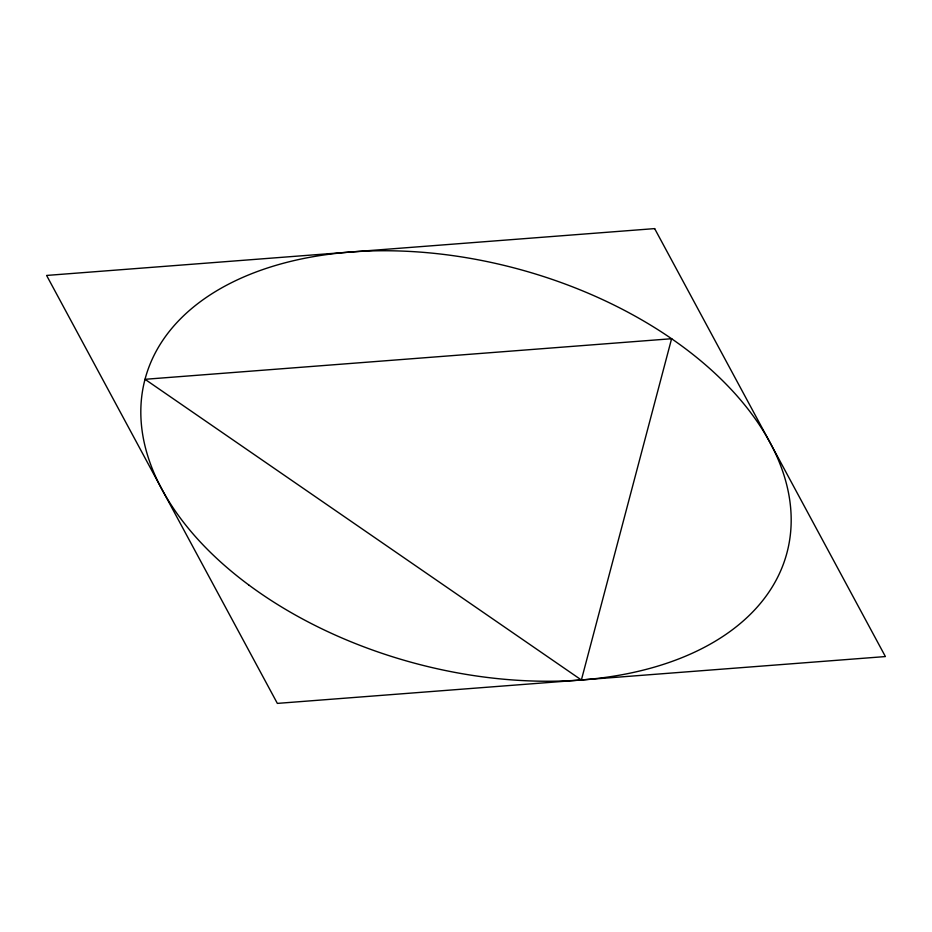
<?xml version="1.0" encoding="UTF-8"?>
<svg xmlns="http://www.w3.org/2000/svg" width="932" height="932" viewBox="0 0 932 932"><rect width="100%" height="100%" fill="white"/><g stroke="black" fill="none" stroke-linecap="round" stroke-linejoin="round"><path stroke-width="1.4" d="M671.599 338.724L581.382 679.976L145.019 379.301L671.599 338.724M654.648 228.608L46.6 275.441L277.352 703.392L885.4 656.559L654.648 228.608M248.646 584.865A332.491 203.782 15.3 0 0 784.138 561.984A332.491 203.782 15.3 0 0 365.216 251.151A332.491 203.782 15.3 0 0 248.646 584.865"/></g></svg>
